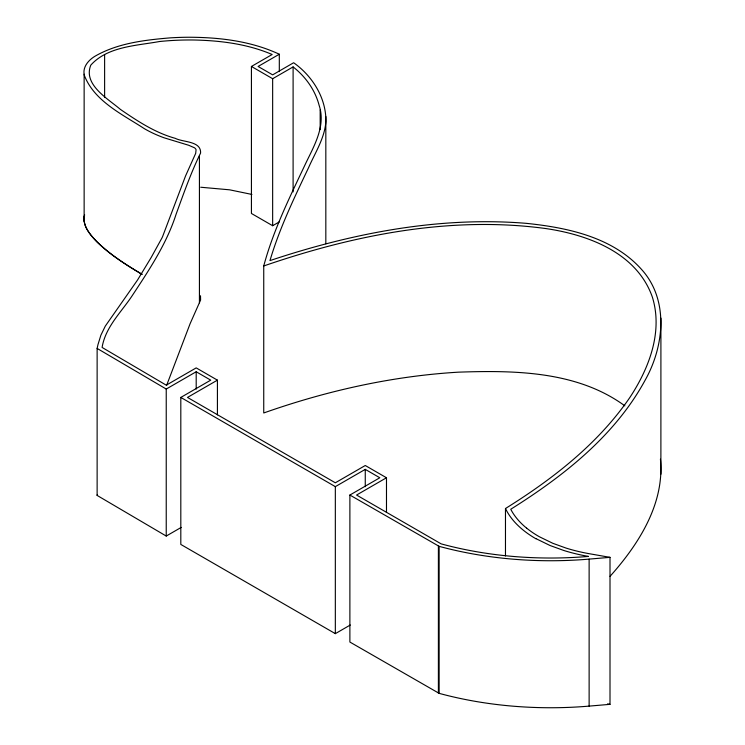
<?xml version="1.0" encoding="UTF-8"?>
<svg xmlns="http://www.w3.org/2000/svg" width="745" height="745" viewBox="0 0 745 745"><rect width="100%" height="100%" fill="white"/><g stroke="black" fill="none" stroke-linecap="round" stroke-linejoin="round"><path stroke-width="1.12" d="M181.212 527.404L166.237 536.055L97.129 495.425L97.129 348.418L97.94 344.721L100.873 335.222L105.306 326.096L137.546 280.008L151.17 257.509L161.87 238.111A98.266 56.732 0 0 0 162.624 236.51L185.542 175.978L195.684 153.368L196.075 149.736A7.795 4.498 0 0 0 194.436 147.761L188.662 145.256L164.086 137.797A109.971 63.493 0 0 1 144.353 128.671C122.357 114.283 94.447 101.348 84.353 75.431C82.229 67.152 88.581 59.926 95.276 56.071C117.934 43.117 144.698 40.007 170.27 37.865A181.687 104.896 0 0 1 188.262 37.25C219.235 37.269 250.972 40.994 279.31 54.227L279.31 71.585M97.129 495.425L97.297 494.606M84.464 215.398C82.164 225.986 90.415 235.038 97.185 242.069C110.511 254.976 126.287 264.987 142.174 274.411C125.607 264.549 109.049 254.119 95.453 240.309C89.232 233.567 81.922 224.645 84.632 214.821M624.869 405.857C577.403 371.066 514.851 370.218 458.417 372.165C391.972 376.104 326.422 390.855 263.739 412.972L263.739 265.965C273.229 230.54 289.591 197.481 305.208 164.459C313.831 146.243 326.124 126.166 319.121 105.315A181.352 104.7 0 0 0 316.867 98.34C312.081 85.908 303.56 75.096 293.102 66.91L272.651 78.719L251.428 66.463L251.428 213.47L272.651 225.726L279.468 221.786M217.419 414.872L217.419 380.146L196.196 367.89L166.265 385.174L102.093 347.44C105.529 326.599 121.77 311.773 132.787 294.797C149.549 269.336 166.712 243.513 176.09 214.253C183.633 193.616 190.878 172.793 200.591 153.051C201.29 140.87 183.13 142.416 175.299 138.346C155.128 132.768 137.462 121.081 120.383 109.385C108.053 98.768 82.881 84.669 90.788 65.15C107.559 46.404 136.456 45.734 159.477 41.524A173.231 100.016 0 0 1 194.231 40.007C220.716 40.584 247.619 44.002 272.158 54.497L251.428 66.463M166.591 385.454L190.115 323.675L200.591 300.058L200.507 295.746M610.034 576.341C638.512 544.483 664.754 503.778 660.433 459.181M279.31 54.227L258.105 66.463L272.651 74.863L293.642 62.738C312.49 76.065 326.291 98.107 325.9 121.631C324.634 138.328 315.07 152.818 308.514 167.793C294.135 198.04 279.477 228.398 269.969 260.601C352.059 233.185 439.364 216.199 526.156 223.332C567.513 227.588 612.772 237.133 641.668 269.56C669.261 300.151 664.046 346.77 645.04 380.36C614.793 435.881 563.406 476.185 510.753 509.254A112.393 64.89 0 0 0 526.64 528.168M166.237 536.055L166.237 389.048L196.196 371.755L210.733 380.146L180.811 397.43L180.811 544.437L335.334 633.65L350.299 625.008M217.419 380.146L187.489 397.43L335.334 482.788L365.264 465.504L386.487 477.759L386.487 512.486M180.811 397.43L335.334 486.643L365.264 469.369L379.81 477.759L349.88 495.043L349.88 642.041L439.14 693.353A261.858 151.188 0 0 0 512.905 706.167A263.078 151.887 0 0 0 589.127 706.111L610.006 704.342L610.006 557.344L589.807 553.805A127.237 73.457 0 0 1 566.042 548.078L552.827 543.301L539.352 536.745A110.698 63.912 0 0 1 526.678 528.158M386.487 477.759L356.566 495.043L441.161 543.878A256.923 148.339 0 0 0 513.584 556.478A258.142 149.037 0 0 0 588.438 556.413A132.023 76.223 0 0 1 563.769 550.471L550.043 545.508L536.028 538.682M263.739 265.965C353.754 234.973 450.641 215.603 545.908 228.566C588.494 234.824 636.975 252.955 652.396 297.199C663.115 331.953 648.979 368.477 629.842 397.504C598.039 443.899 552.762 479.035 505.473 508.518L505.473 555.975M349.88 495.043L439.14 546.346A261.858 151.188 0 0 0 512.905 559.16A263.078 151.887 0 0 0 589.127 559.113L610.006 557.344M200.703 187.237L229.59 189.817L251.922 194.436M607.482 703.904L610.006 704.342M97.129 348.418L166.237 389.048M660.917 318.124L660.889 474.239M589.127 559.122L589.127 706.12M439.14 546.346L439.14 693.353M438.395 546.141L438.395 693.148M365.264 469.369L365.264 486.727M335.334 486.643L335.334 633.65M325.826 116.453L325.826 243.783M320.173 109.888L320.173 129.565M293.102 66.91L293.102 191.921M272.651 78.719L272.651 225.726M199.427 155.826L199.427 302.833M196.196 371.755L196.196 389.113M104.617 54.711L104.617 97.539M84.138 74.211L84.138 221.209M535.906 538.756A117.701 67.953 0 0 1 505.501 508.518"/></g></svg>
